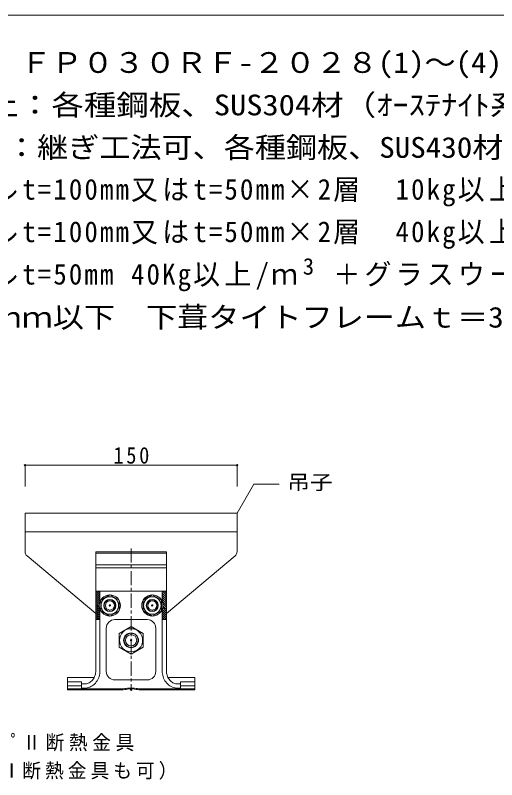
# Model space of a CAD drawing. Units: millimetres, scale not verified. Extents: x -1135 to 2170, y -967 to 2693.
# Drawn here: x -836 to -496, y -388 to 153 of the extents above; entities that cross this region are included whole.
import ezdxf
from ezdxf.enums import TextEntityAlignment as Align

# ---------------------------------------------------------------- set-up
doc = ezdxf.new("R2010")
doc.units = ezdxf.units.MM
doc.header["$LTSCALE"] = 2
doc.header["$PDMODE"] = 32
doc.header["$PDSIZE"] = 1
doc.linetypes.add('CHAIN1', pattern=[8, 5, -1, 1, -1])
doc.layers.add('0-1_01', color=3, linetype='Continuous', lineweight=18)
doc.styles.add('ＭＳ ゴシック', font='')
doc.styles.get('ＭＳ ゴシック').set_extended_font_data('MS Gothic')

msp = doc.modelspace()

# ---------------------------------------------------------------- linework, layer by layer
at = {"layer": '0-1_01', "color": 2}
msp.add_line((-1134.243, 152.641), (442.646, 152.641), dxfattribs=at)
at = {"layer": '0-1_01', "color": 7}
for p, q in [((-829.145, -180.369), (-829.145, -165.369)), ((-829.145, -165.369), (-679.145, -165.369)), ((-679.145, -180.369), (-679.145, -165.369)), ((-679.145, -199.248), (-667.337, -178.799)), ((-649.46, -178.799), (-667.337, -178.799)), ((-679.145, -199.248), (-829.145, -199.248)), ((-829.145, -199.248), (-829.145, -226.353)), ((-679.145, -226.353), (-679.145, -199.248)), ((-679.145, -212.468), (-829.145, -212.468)), ((-827.716, -229.417), (-779.145, -270.173)), ((-680.574, -229.417), (-729.145, -270.173))]:
    msp.add_line(p, q, dxfattribs=at)
at = {"layer": '0-1_01'}
for p, q in [((-779.145, -226.447), (-779.145, -254.447)), ((-779.145, -226.447), (-729.145, -226.447)), ((-729.145, -226.447), (-729.145, -254.447)), ((-779.145, -227.554), (-729.145, -227.554)), ((-779.145, -235.728), (-729.145, -235.728)), ((-779.145, -237.736), (-729.145, -237.736)), ((-776.145, -258.69), (-779.145, -255.69)), ((-776.145, -260.104), (-779.145, -257.104)), ((-776.145, -261.518), (-779.145, -258.518)), ((-776.145, -257.276), (-778.973, -254.447)), ((-776.145, -255.861), (-777.559, -254.447)), ((-754.145, -254.447), (-776.145, -254.447)), ((-776.145, -261.755), (-776.145, -254.447)), ((-754.145, -254.447), (-732.145, -254.447)), ((-732.145, -261.755), (-732.145, -254.447)), ((-729.145, -258.69), (-732.145, -255.69)), ((-729.145, -260.104), (-732.145, -257.104)), ((-729.145, -261.518), (-732.145, -258.518)), ((-729.145, -257.276), (-731.973, -254.447)), ((-729.145, -255.861), (-730.559, -254.447)), ((-776.427, -262.651), (-779.145, -259.933)), ((-776.623, -263.869), (-779.145, -261.347)), ((-776.595, -265.311), (-779.145, -262.761)), ((-776.145, -267.175), (-779.145, -264.175)), ((-729.145, -262.932), (-732.145, -259.933)), ((-729.145, -264.347), (-732.145, -261.347)), ((-729.145, -265.761), (-731.758, -263.147)), ((-729.145, -267.175), (-731.648, -264.672)), ((-776.145, -268.589), (-779.145, -265.589)), ((-776.145, -270.003), (-779.145, -267.004)), ((-776.145, -271.418), (-779.145, -268.418)), ((-776.145, -272.832), (-779.145, -269.832)), ((-776.145, -310.637), (-776.145, -267.14)), ((-732.145, -310.637), (-732.145, -267.14)), ((-729.145, -271.418), (-732.145, -268.418)), ((-729.145, -272.832), (-732.145, -269.832)), ((-729.145, -270.003), (-732.108, -267.041)), ((-729.145, -268.589), (-731.795, -265.939)), ((-776.145, -274.246), (-779.145, -271.246)), ((-777.5, -274.305), (-779.145, -272.66)), ((-778.914, -274.305), (-779.145, -274.075)), ((-779.145, -274.305), (-779.145, -310.637)), ((-776.145, -274.305), (-779.145, -274.305)), ((-765.645, -274.447), (-754.145, -274.447)), ((-742.645, -274.447), (-754.145, -274.447)), ((-729.145, -274.246), (-732.145, -271.246)), ((-730.5, -274.305), (-732.145, -272.66)), ((-731.914, -274.305), (-732.145, -274.075)), ((-732.145, -274.305), (-729.145, -274.305)), ((-729.145, -274.305), (-729.145, -310.637)), ((-771.645, -280.447), (-771.645, -311.065)), ((-736.645, -280.447), (-736.645, -311.065)), ((-759.395, -288.631), (-759.395, -289.047)), ((-748.895, -288.631), (-748.895, -289.047)), ((-799.145, -315.427), (-799.145, -323.968)), ((-780.308, -315.427), (-799.145, -315.427)), ((-789.145, -318.32), (-799.145, -318.32)), ((-789.145, -318.32), (-789.145, -322.878)), ((-765.645, -317.065), (-754.145, -317.065)), ((-742.645, -317.065), (-754.145, -317.065)), ((-727.982, -315.427), (-709.145, -315.427)), ((-719.145, -318.32), (-719.145, -322.878)), ((-719.145, -318.32), (-709.145, -318.32)), ((-789.145, -321.311), (-799.145, -321.311)), ((-799.145, -323.275), (-759.645, -323.275)), ((-799.145, -323.968), (-759.645, -323.968)), ((-787.145, -319.887), (-789.145, -319.887)), ((-787.145, -322.878), (-789.145, -322.878)), ((-755.645, -322.775), (-754.145, -322.775)), ((-752.645, -322.775), (-754.145, -322.775)), ((-709.145, -323.275), (-748.645, -323.275)), ((-721.145, -319.887), (-719.145, -319.887)), ((-721.145, -322.878), (-719.145, -322.878)), ((-719.145, -321.311), (-709.145, -321.311))]:
    msp.add_line(p, q, dxfattribs=at)
at = {"layer": '0-1_01', "color": 7, "linetype": 'CHAIN1'}
msp.add_line((-754.145, -224.094), (-754.145, -323.968), dxfattribs=at)
at = {"layer": '0-1_01'}
for points in [[(-776.145, -254.447), (-779.145, -254.447), (-779.145, -274.305)], [(-732.145, -254.447), (-729.145, -254.447), (-729.145, -274.305)], [(-779.145, -310.637), (-779.175, -311.443), (-779.266, -312.243), (-779.417, -313.031), (-779.627, -313.801), (-779.894, -314.546), (-780.217, -315.262), (-780.592, -315.943), (-781.016, -316.583), (-781.488, -317.178), (-782.003, -317.723), (-782.556, -318.214), (-783.145, -318.648), (-783.764, -319.021), (-784.409, -319.329), (-785.074, -319.572), (-785.756, -319.747), (-786.448, -319.852), (-787.145, -319.887)], [(-776.145, -310.637), (-776.187, -311.704), (-776.312, -312.763), (-776.52, -313.805), (-776.808, -314.824), (-777.176, -315.81), (-777.619, -316.757), (-778.134, -317.658), (-778.718, -318.505), (-779.367, -319.293), (-780.074, -320.014), (-780.836, -320.664), (-781.645, -321.238), (-782.496, -321.731), (-783.383, -322.14), (-784.298, -322.461), (-785.235, -322.692), (-786.186, -322.832), (-787.145, -322.878)], [(-732.145, -310.637), (-732.103, -311.704), (-731.978, -312.763), (-731.77, -313.805), (-731.482, -314.824), (-731.114, -315.81), (-730.671, -316.757), (-730.156, -317.658), (-729.571, -318.505), (-728.923, -319.293), (-728.216, -320.014), (-727.454, -320.664), (-726.645, -321.238), (-725.794, -321.731), (-724.907, -322.14), (-723.992, -322.461), (-723.055, -322.692), (-722.104, -322.832), (-721.145, -322.878)], [(-729.145, -310.637), (-729.114, -311.443), (-729.023, -312.243), (-728.872, -313.031), (-728.663, -313.801), (-728.395, -314.546), (-728.073, -315.262), (-727.698, -315.943), (-727.273, -316.583), (-726.802, -317.178), (-726.287, -317.723), (-725.734, -318.214), (-725.145, -318.648), (-724.526, -319.021), (-723.881, -319.329), (-723.216, -319.572), (-722.534, -319.747), (-721.842, -319.852), (-721.145, -319.887)], [(-709.145, -315.427), (-709.145, -323.968), (-748.645, -323.968)], [(-755.645, -322.775), (-755.645, -323.468), (-754.145, -323.468)], [(-752.645, -322.775), (-752.645, -323.468), (-754.145, -323.468)]]:
    msp.add_lwpolyline(points, dxfattribs=at)
for points in [[(-769.145, -256.942), (-762.645, -260.694), (-762.645, -268.2), (-769.145, -271.953), (-775.645, -268.2), (-775.645, -260.694)], [(-739.145, -256.942), (-732.645, -260.694), (-732.645, -268.2), (-739.145, -271.953), (-745.645, -268.2), (-745.645, -260.694)], [(-754.145, -279.232), (-762.645, -284.14), (-762.645, -293.955), (-754.145, -298.862), (-745.645, -293.955), (-745.645, -284.14)]]:
    msp.add_lwpolyline(points, close=True, dxfattribs=at)
for centre, radius in [((-769.145, -264.447), 7.5), ((-769.145, -264.447), 6.2), ((-739.145, -264.447), 7.5), ((-739.145, -264.447), 6.2), ((-769.145, -264.447), 4.25), ((-769.145, -264.447), 4), ((-769.145, -264.447), 3.2), ((-739.145, -264.447), 4.25), ((-739.145, -264.447), 4), ((-739.145, -264.447), 3.2), ((-754.145, -289.047), 8.2), ((-754.145, -289.047), 5), ((-754.145, -289.047), 4)]:
    msp.add_circle(centre, radius, dxfattribs=at)
at = {"layer": '0-1_01', "color": 7}
for centre, start, end in [((-825.145, -226.353), 180, 230), ((-683.145, -226.353), 310.00002, 0.00002)]:
    msp.add_arc(centre, 4, start, end, dxfattribs=at)
at = {"layer": '0-1_01'}
for centre, radius, start, end in [((-765.645, -280.447), 6, 90.00002, 180), ((-742.645, -280.447), 6, 0.00002, 90.00002), ((-754.145, -289.098), 5.25, 0.00002, 179.99998), ((-754.145, -288.996), 5.25, 180.00002, 0.00002), ((-765.645, -311.065), 6, 180, 270), ((-742.645, -311.065), 6, 270.00002, 0.00002), ((-760.113, -303.28), 20, 271.34103, 282.90901), ((-760.113, -303.973), 20, 271.34103, 282.90901), ((-748.177, -303.28), 20, 257.091, 268.65898), ((-748.177, -303.973), 20, 257.091, 268.65898)]:
    msp.add_arc(centre, radius, start, end, dxfattribs=at)
for p in [(-829.145, -165.369), (-679.145, -165.369)]:
    msp.add_point(p, dxfattribs=at)
at = {"layer": '0-1_01', "color": 7}
for p in [(-769.145, -264.447), (-739.145, -264.447), (-754.145, -289.047), (-754.145, -323.968)]:
    msp.add_point(p, dxfattribs=at)

# ---------------------------------------------------------------- texts
at = {"layer": '0-1_01', "color": 2, "style": 'ＭＳ ゴシック'}
for s, height, width, p in [('屋根３０分耐火認定\u3000ＦＰ０３０ＲＦ-２０２８(1)～(4) ：（株）小池弥太郎商店\u3000自社取得', 14.66, 1.1, (-1052.46, 107.537)), ('上葺材：０.８mm以上：各種鋼板、SUS304材（ｵｰｽﾃﾅｲﾄ系、ﾌｪﾗｲﾄ系）可', 14.66, 1.15, (-1051.96, 77.537)), ('下葺材：０.６mm以上：継ぎ工法可、各種鋼板、SUS430材（ﾌｪﾗｲﾄ系）可', 14.66, 1.1, (-1051.46, 47.536)), ('最大梁間：５０００ｍｍ以下\u3000下葺タイトフレームｔ＝3.0mm以上', 14.66, 1.1, (-1051.46, -72.465)), ('吊子', 10.26, 1.15, (-643.723, -185.555))]:
    msp.add_text(s, height=height, dxfattribs=dict(at, width=width)).set_placement(p, align=Align.BOTTOM_LEFT)
msp.add_text('3', height=11.73, dxfattribs=at).set_placement((-632.688, -34.19), align=Align.BOTTOM_LEFT)
at = {"layer": '0-1_01', "color": 2, "attachment_point": 7, "style": 'ＭＳ ゴシック'}
for s, insert, char_height in [('\\T1.16;\\W0.95;断熱材：グラスウールt=100mm又はt=50mm×2層\u300010kg以上/ｍ\u3000(JIS\\~A9504,JIS\\~A9521)又は', (-1051.46, 17.536), 14.66), ('\\T1.16;\\W0.95;断熱材：ロックウールt=100mm又はt=50mm×2層\u300040kg以上/ｍ\u3000(JIS\\~A9504,JIS\\~A9521)又は', (-1051.46, -12.464), 14.66), ('\\T1.16;\\W0.95;断熱材：グラスウールt=50mm\\~40Kg以上/ｍ\u3000＋グラスウールt=50mm\\~10kg以上/ｍ\\~\\~(JIS\\~A9504,JIS\\~A9521)', (-1051.46, -42.465), 14.66), ('\\T1.27;\\W0.9;150', (-766.645, -164.369), 11.73), ('\\T1.24;\\W0.95;ｽｰﾊﾟｰｸﾞﾘｯﾌﾟⅡ断熱金具', (-921.772, -367.582), 10.26), ('\\T1.21;\\W0.95;（ｽﾗｲﾄﾞｸﾞﾘｯﾌﾟⅡ断熱金具も可）', (-951.772, -387.582), 10.26)]:
    msp.add_mtext(s, dxfattribs=dict(at, insert=insert, char_height=char_height))

doc.saveas('drawing.dxf')
